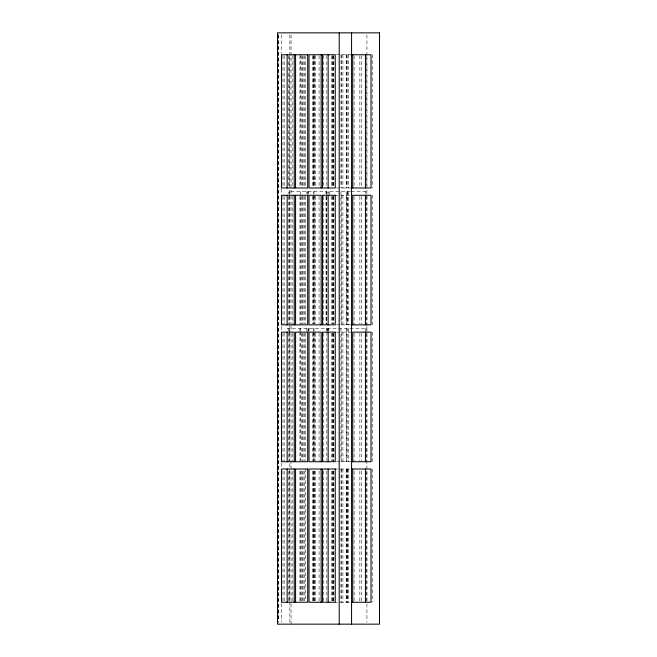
<?xml version="1.0" encoding="UTF-8"?>
<svg xmlns="http://www.w3.org/2000/svg" width="657" height="657" viewBox="0 0 657 657"><rect width="100%" height="100%" fill="white"/><g stroke="black" fill="none" stroke-linecap="round" stroke-linejoin="round"><path stroke-width="0.49" stroke-dasharray="3.29 2.46" d="M336.392 54.753L350.197 54.753M336.392 187.976L351.167 187.976M350.542 191.622L327.925 191.622L327.925 193.454M351.216 191.622L366.828 191.622L366.828 193.454M334.824 195.277L352.193 195.277M336.392 324.854L351.167 324.854M336.565 332.146L352.193 332.146M336.392 461.723L352.735 461.723M334.528 469.024L351.167 469.024M334.528 602.247L352.193 602.247M372.412 54.753L372.412 187.976M372.412 195.277L372.412 324.854M372.412 332.146L372.412 461.723M372.412 469.024L372.412 602.247M366.918 34.903L366.918 325.42M366.918 326.447L366.918 332.606M366.918 333.633L366.918 622.097M366.828 55.771L366.828 187.976M366.828 196.295L366.828 324.854M366.828 332.146L366.828 328.5L347.151 328.5L347.151 461.723M366.828 333.173L366.828 460.705M366.828 471.077L366.828 601.229M365.432 191.622L365.432 193.454M365.432 328.5L365.432 331.235M361.243 55.771L361.243 185.923M361.243 196.295L361.243 323.827M361.243 333.173L361.243 460.705M361.243 471.077L361.243 601.229M359.855 55.771L359.855 187.976M359.855 196.295L359.855 323.827M359.855 333.173L359.855 460.705M359.855 471.077L359.855 601.229M354.082 55.771L354.082 185.923M354.082 196.295L354.082 324.854M354.082 333.173L354.082 460.705M354.082 471.077L354.082 601.229M348.506 54.753L348.506 187.976M348.506 191.622L348.506 324.854M348.506 328.5L348.506 461.723M348.506 469.024L348.506 602.247M347.553 191.622L347.553 324.854M347.553 469.024L347.553 602.247M347.151 54.753L347.151 187.976M347.151 191.622L347.151 324.854M347.151 469.024L347.151 602.247M346.609 54.753L346.625 187.976M346.625 195.277L346.625 324.854M346.625 461.723L346.609 328.5L327.925 328.5L327.925 331.235M346.625 469.024L346.625 602.247M346.206 54.753L346.206 187.976M346.206 191.622L346.206 324.854M346.206 328.5L346.206 461.723M346.206 469.024L346.206 602.247M342.921 54.753L342.921 187.976M342.921 195.277L342.921 324.854M342.921 332.146L342.921 461.723M342.921 469.024L342.921 602.247M341.566 54.753L341.566 187.976M341.566 195.277L341.566 324.854M341.566 332.146L341.566 461.723M341.566 469.024L341.566 602.247M341.032 54.753L340.942 187.976M340.942 191.622L341.032 324.854M340.942 328.5L340.942 461.723M341.032 469.024L340.942 602.247M333.838 55.771L333.838 187.976M333.838 196.295L333.838 323.827M333.838 333.173L333.838 460.705M333.838 471.077L333.838 601.229M333.51 55.771L333.51 185.923M333.51 196.295L333.51 323.827M333.51 333.173L333.51 461.723M333.51 471.077L333.51 601.229M332.918 55.771L332.918 185.923M332.918 196.295L332.918 323.827M332.918 333.173L332.918 460.705M332.918 471.077L332.918 601.229M332.516 55.771L332.516 185.923M332.516 196.295L332.516 323.827M332.516 333.173L332.516 460.705M332.516 471.077L332.516 601.229M331.621 55.771L331.621 185.923M331.621 196.295L331.621 323.827M331.621 333.173L331.621 460.705M331.621 471.077L331.621 601.229M329.231 191.622L329.231 195.277M328.286 328.5L328.286 330.553M328.155 191.622L328.155 193.454M328.155 328.5L328.155 331.235M327.342 331.235L327.342 328.5L287.15 328.5L287.15 331.235M326.981 328.5L326.981 330.553M326.833 55.771L326.833 185.923M326.833 193.454L326.833 191.622L288.53 191.622L288.53 193.454M326.833 196.295L326.833 323.827M326.833 328.5L326.833 331.235M326.833 332.146L326.833 460.705M326.833 471.077L326.833 601.229M326.743 191.622L326.743 195.72M326.743 196.747L326.743 324.854M326.036 191.622L326.036 193.454M326.036 196.295L326.036 323.827M323.655 55.771L323.655 185.923M323.655 196.295L323.655 323.827M323.655 333.173L323.655 460.705M323.655 471.077L323.655 601.229M319.072 55.771L319.072 185.923M319.072 196.295L319.072 323.827M319.072 333.173L319.072 460.705M319.072 471.077L319.072 601.229M315.541 55.771L315.541 185.923M315.541 196.295L315.541 323.827M315.541 333.173L315.541 460.705M315.541 471.077L315.541 601.229M314.284 55.771L314.284 185.923M314.284 196.295L314.284 323.827M314.284 333.173L314.284 460.705M314.284 471.077L314.284 601.229M314.046 54.753L314.046 185.923M314.046 191.622L314.046 193.675M314.046 194.702L314.046 323.827M314.046 328.5L314.046 330.553M314.046 331.571L314.046 460.697M314.046 471.077L314.046 602.247M313.652 55.771L313.652 185.923M313.652 196.295L313.652 323.827M313.652 333.173L313.652 460.705M313.652 471.077L313.652 601.229M313.389 55.771L313.389 185.923M313.389 191.622L313.389 193.454M313.389 196.295L313.389 323.827M313.389 328.5L313.389 331.235M313.389 332.146L313.389 460.705M313.389 471.077L313.389 601.229M312.395 55.771L312.395 185.923M312.395 196.295L312.395 323.827M312.395 333.173L312.395 460.705M312.395 471.077L312.395 601.229M309.02 328.5L309.02 330.553M308.7 328.5L308.7 331.235M308.42 191.622L308.42 193.454M308.067 191.622L308.067 195.277M308.067 328.5L308.067 332.146M307.755 191.622L307.755 193.675M306.811 191.622L306.811 193.454M306.811 328.5L306.811 331.235M305.62 55.771L305.62 185.923M305.62 196.295L305.62 323.827M305.62 333.173L305.62 460.705M305.62 469.024L305.62 601.229M304.38 55.771L304.38 185.923M304.38 196.295L304.38 323.827M304.38 333.173L304.38 460.705M304.38 471.077L304.38 601.229M303.115 55.771L303.115 185.923M303.115 196.295L303.115 323.827M303.115 333.173L303.115 460.705M303.115 471.077L303.115 601.229M302.491 55.771L302.491 185.923M302.491 196.295L302.491 323.827M302.491 333.173L302.491 460.705M302.491 471.077L302.491 601.229M301.226 55.771L301.226 185.923M301.226 196.295L301.226 323.827M301.226 333.173L301.226 460.705M301.226 471.077L301.226 601.229M300.594 54.753L300.594 185.923M300.594 191.622L300.594 195.72M300.594 196.747L300.594 324.854M300.594 328.5L300.594 330.553M300.594 331.571L300.594 460.697M300.594 471.077L300.594 602.247M299.937 55.771L299.937 185.923M299.937 196.295L299.937 323.827M299.937 328.5L299.937 331.235M299.937 332.146L299.937 460.705M299.937 471.077L299.937 601.229M292.833 55.771L292.833 185.923M292.833 196.295L292.833 324.854M292.833 333.173L292.833 460.705M292.833 471.077L292.833 601.229M291.059 34.903L291.059 325.42M291.059 326.447L291.059 332.606M291.059 333.633L291.059 624.15M289.86 34.903L289.86 323.367M289.86 324.394L289.86 330.553M289.86 331.58L289.86 622.097M289.745 55.771L289.745 185.923M289.745 191.622L289.745 195.277M289.745 196.295L289.745 323.827M289.745 328.5L289.745 332.146M289.745 333.173L289.745 460.705M289.745 471.077L289.745 601.229M288.53 55.771L288.53 185.923M288.53 196.295L288.53 323.827M288.53 328.5L288.53 331.235M288.53 333.173L288.53 461.723M288.53 471.077L288.53 601.229M284.161 55.771L284.161 185.923M284.161 196.295L284.161 323.827M284.161 333.173L284.161 460.705M284.161 471.077L284.161 601.229M282.945 55.771L282.945 187.976M282.945 196.295L282.945 323.827M282.945 333.173L282.945 461.723M282.945 471.077L282.945 601.229M281.582 34.903L281.582 53.381M281.582 188.888L281.582 194.02M281.582 326.447L281.582 330.553M281.582 462.98L281.582 468.113M281.582 603.619L281.582 622.097M278.691 34.903L278.691 622.097M278.494 34.903L278.494 622.097"/><path stroke-width="0.99" d="M295.018 54.753L281.467 54.753L281.467 187.976L295.018 187.976M350.846 54.753L371.016 54.753L371.016 187.976L352.226 187.976M321.782 187.976L309.02 187.976L309.02 54.753L335.259 54.753L335.259 187.976L322.472 187.976L322.472 54.753M295.018 195.277L281.467 195.277L281.467 324.854L295.018 324.854M321.782 324.854L309.02 324.854L309.02 195.277L321.15 195.277L321.15 324.854M352.226 324.854L371.016 324.854L371.016 195.277L352.735 195.277L352.735 324.854M295.018 461.723L281.467 461.723L281.467 332.146L294.254 332.146L294.254 461.723M321.782 461.723L309.02 461.723L309.02 332.146L321.15 332.146L321.15 461.723M352.226 461.723L371.016 461.723L371.016 332.146L352.735 332.146L352.735 461.723M295.018 469.024L281.467 469.024L281.467 602.247L295.018 602.247M321.782 469.024L309.02 469.024L309.02 602.247L321.782 602.247M352.226 469.024L371.016 469.024L371.016 602.247L352.226 602.247M365.432 54.753L365.432 187.976M365.432 195.277L365.432 324.854M365.432 332.146L365.432 461.723M365.432 469.024L365.432 602.247M352.735 54.753L352.735 187.976M352.735 469.024L352.735 602.247M351.569 32.85L351.569 624.15M339.217 32.85L339.217 624.15M328.155 54.753L328.155 187.976M328.155 195.277L328.155 324.854M328.155 332.146L328.155 461.723M328.155 469.024L328.155 602.247M321.15 54.753L321.15 187.976M321.15 469.024L321.15 602.247M294.254 54.753L294.254 187.976M294.254 195.277L294.254 324.854M294.254 469.024L294.254 602.247M287.15 54.753L287.15 187.976M287.15 195.277L287.15 324.854M287.15 332.146L287.15 461.723M287.15 469.024L287.15 602.247M379.491 32.85L277.509 32.85L277.509 624.15L379.491 624.15L379.491 32.85M307.698 54.753L295.576 54.753L295.576 187.976L307.698 187.976L307.698 54.753M307.698 195.277L295.576 195.277L295.576 324.854L307.698 324.854L307.698 195.277M335.259 195.277L322.472 195.277L322.472 324.854L335.259 324.854L335.259 195.277M307.698 332.146L295.576 332.146L295.576 461.723L307.698 461.723L307.698 332.146M335.259 332.146L322.472 332.146L322.472 461.723L335.259 461.723L335.259 332.146M307.698 469.024L295.576 469.024L295.576 602.247L307.698 602.247L307.698 469.024M335.259 469.024L322.472 469.024L322.472 602.247L335.259 602.247L335.259 469.024"/></g></svg>
